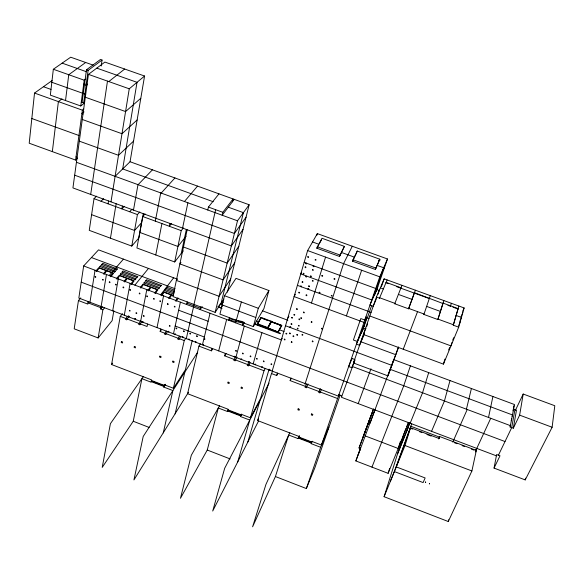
<?xml version="1.0" encoding="UTF-8"?>
<svg xmlns="http://www.w3.org/2000/svg" width="584" height="584" viewBox="0 0 584 584"><rect width="100%" height="100%" fill="white"/><g stroke="black" fill="none" stroke-linecap="round" stroke-linejoin="round"><path stroke-width="0.88" d="M52.107 80.555L34.529 93.068L29.2 143.219L75.599 160.067L77.628 158.286M93.199 65.138L70.693 57.203L53.334 69.262L50.341 95.126L80.753 105.981L84.206 103.244M52.341 151.628L58.385 101.601L61.97 98.893M65.525 100.543L68.751 74.723L85.68 62.488M496.524 455.046L494.057 468.091L525.213 479.909L552.128 427.254L554.8 405.734L523.198 394.032L515.38 410.377M80.753 105.981L84.22 80.198L85.614 79.147M82.088 102.295L86.476 69.788L100.448 59.495L102.054 60.057L101.2 66.028M75.599 160.067L82.373 110.172L83.789 109.04M83.702 102.864L88.118 70.365L102.054 60.057M115.106 176.332L130.057 161.739L144.569 76.029L104.886 62.079L88.432 74.372L72.934 187.924L231.359 245.944L243.01 229.446M90.695 194.428L107.478 81.103M525.213 479.909L525.483 478.135M80.804 297.898L78.446 300.563L74.197 328.821L98.156 337.953L112.121 320.638L113.843 310.79M177.083 279.064L98.55 249.864L83.658 265.961L78.825 298.052L338.399 396.127L339.092 394.47M96.594 196.144L94.017 198.662L89.25 230.344L131.765 246.083L138.861 237.973L143.299 213.759M88.184 301.585L87.79 304.089L78.446 300.563M89.965 302.257L95.039 270.217M108.062 203.809L108.514 200.954M99.82 266.735L100.813 265.421L115.515 271.188M110.982 201.86L129.246 88.805L144.569 76.029M101.711 264.632L102.696 263.326L117.355 269.071M110.456 238.199L116.143 203.743M104.572 307.768L102.879 309.797L100.718 308.98L106.456 274.487M98.156 337.953L102.879 309.797M122.392 206.035L121.91 208.889L124.363 206.313M510.445 425.196L510.124 426.992L513.336 428.196L519.636 415.144L523.198 394.032M114.595 272.253L115.559 270.932M116.435 270.129L117.399 268.808M112.697 310.849L118.275 278.911M513.336 428.196L516.46 410.224L513.329 409.055L513.015 410.844M120.246 274.37L121.202 273.035L135.97 278.831M122.071 272.232L123.02 270.91L137.736 276.677M514.898 409.639L511.73 427.59L498.429 455.206M133.488 210.101L137.985 184.639M510.124 426.992L514.497 404.544L393.726 359.627L355.86 460.937L388.119 473.325L408.618 422.663M131.765 246.083L137.422 214.576L139.81 211.97M511.248 420.714L511.569 418.918M513.628 407.406L513.92 405.756M143.445 376.498L110.412 423.67L102.222 467.382L133.247 421.254L141.919 378.673L151.052 382.184L151.533 379.87L111.573 364.54L120.26 316.367L122.45 313.63M124.29 315.229L130.123 283.349M145.051 213.883L142.686 216.503L136.919 247.988L174.674 261.968L183.332 250.894M135.079 279.911L136.014 278.568M136.853 277.75L137.787 276.414M155.322 221.139L160.731 192.91M143.883 283.203L144.81 281.853L159.644 287.671M145.635 281.028L146.555 279.685L161.337 285.481M140.62 321.397L146.818 289.591M155.76 254.967L161.921 223.555M147.562 324.018L147.066 326.507L120.26 316.367M169.886 223.431L169.316 226.263L171.557 223.592M158.797 288.773L159.702 287.416M160.498 286.576L161.388 285.226M164.498 290.905L165.396 289.54L174.536 292.956M157.008 327.587L163.571 295.862M166.185 288.7L167.068 287.343L174.521 290.124M488.523 417.458L492.903 396.514M185.77 338.34L184.259 340.574L160.162 331.457L160.68 328.974M174.674 261.968L181.237 230.636L183.434 227.942M182.58 228.074L187.895 202.772M181.208 253.602L186.332 229.519M187.157 229.753L172.915 296.555L215.153 312.352L223.891 299.103M168.134 331.792L168.25 331.267L168.871 331.5L168.754 332.033M410.114 422.327L397.105 455.221L384.089 496.714L448.271 521.527L471.901 470.967L476.77 448.417M475.975 449.439L475.683 450.768L490.728 418.283M173.47 333.807L180.398 302.162M174.828 334.325L174.945 333.8L175.565 334.033L175.448 334.559M163.257 432.926L172.893 390.565L163.717 387.046L164.228 384.739L173.412 388.265L185.405 369.767L192.224 340.465M186.646 304.498L187.23 301.906M207.773 209.999L208.43 207.072L218.963 193.866M182.332 337.158L182.456 336.632L183.04 336.858L182.923 337.384M173.412 388.265L184.259 340.574M193.99 304.439L215.635 209.685M186.289 338.654L194.1 304.476M188.581 339.523L188.698 338.997L189.326 339.231L189.201 339.757M448.271 521.527L448.68 519.767M175.12 413.91L184.873 372.037M200.757 306.965L200.151 309.549L202.195 306.571M232.374 201.83L233.052 198.954L222.847 212.306L222.168 215.226L234.242 199.37M195.304 342.063L195.428 341.538L196.049 341.771L195.925 342.297M200.4 343.859L198.932 346.115L187.581 393.696L228.198 409.282L227.585 411.567L218.306 408.004L207.247 450.03L180.463 498.291L191.318 455.228L219.613 405.712M202.458 344.764L210.043 313.25M466.426 409.194L471.405 388.513M202.845 344.91L202.969 344.385L203.561 344.611L203.436 345.129M215.153 312.352L237.491 220.796L249.149 204.75L130.057 161.739M221.037 303.439L243.404 212.656L228.293 207.181M224.504 295.716L219.942 314.141L253.317 326.617L263.932 308.578L268.917 290.525L235.994 278.356L224.504 295.716L258.31 308.286L268.917 290.525M198.932 346.115L211.43 350.845L212.043 348.385M227.41 292.124L249.149 204.75M218.686 350.896L226.636 319.463M228.943 320.324L229.6 317.754M265.275 368.38L264.012 370.731L224.709 355.868L225.344 353.408M235.615 322.821L241.374 301.986M234.199 356.758L234.337 356.233L234.965 356.474L234.826 356.992M243.251 322.857L242.572 325.427L244.426 322.353M235.899 357.401L244.243 326.054M475.617 451.979L476.34 450.41L439.73 436.569L439.212 438.54L410.508 427.685L396.281 466.901L425.137 477.953L423.123 482.581L394.375 471.558L411.698 423.823M240.988 359.321L241.126 358.802L241.754 359.036L241.615 359.562M253.317 326.617L258.31 308.286M256.923 324.558L278.166 332.208L280.371 333.311L280.137 333.734L254.42 324.127L254.661 323.711L256.923 324.558L260.851 317.711L266.727 319.893M450.001 380.556L444.431 400.96L431.547 431.328M257.398 324.244L261.194 317.477L271.231 321.215L271.086 321.718L267.516 328.026L257.398 324.244L261.194 317.477M248.602 362.197L248.748 361.678L249.339 361.905L249.193 362.423M253.179 363.927L261.917 332.661M254.931 364.591L255.077 364.073L255.712 364.314L255.566 364.832M237.732 461.886L249.784 420.086L240.462 416.509L241.104 414.231L250.441 417.815L260.559 398.412L269.1 369.139M366.037 328.113L363.365 334.471L443.439 364.131L458.688 327.171L464.112 307.943L384.148 278.845L376.432 297.059L353.415 362.963L387.922 375.862L398.609 347.166M267.516 328.026L271.231 321.215M267.815 328.142L271.458 321.58L281.51 325.325L271.385 321.828L267.815 328.142L277.962 331.924L281.51 325.325M451.914 342.567L450.972 345.889L369.818 316.002M261.749 367.168L261.902 366.65L262.53 366.891L262.384 367.409M250.441 417.815L264.012 370.731M443.439 364.131L444.899 359.08M277.962 331.924L267.888 327.887M458.688 327.171L453.286 325.193L458.856 306.031M453.286 325.193L458.155 308.6L443.081 303.111L442.92 303.512L414.479 292.693L414.326 293.102M247.85 442L259.909 400.661M268.406 320.521L281.751 325.777L270.845 321.711M269.399 370.059L269.553 369.541L270.151 369.767L269.998 370.285M289.854 432.547L265.968 484.34L252.602 526.797L275.414 476.537L288.708 435.029L298.125 438.642L298.862 436.394L257.632 420.575L271.465 373.548L272.706 371.183M272.173 371.11L307.629 250.58L317.338 233.607L387.484 258.975L376.045 291.876M316.827 235.345L317.338 233.607M271.465 373.548L276.692 375.519L277.422 373.088M316.798 248.2L321.981 238.272L344.392 246.382L339.494 256.449L316.798 248.2L318.543 245.083M450.454 306.257L451.352 303.3M311.469 303.001L325.558 257.106M428.692 372.636L422.531 392.769L410.158 423.247M339.282 394.441L337.567 398.544L290.153 380.615L290.905 378.184M384.089 496.714L405.019 445.534L410.508 427.685M406.771 430.985L409.756 422.779M403.989 433.299L397.697 453.352L408.618 426.444M339.494 256.449L344.392 246.382M400.478 441.168L398.179 448.468L365.285 435.941M388.119 473.325L389.681 468.397M443.081 303.111L437.832 319.587L443.855 300.57M304.979 384.184L343.567 263.654L352.283 246.244M352.51 261.172L357.233 251.032L379.797 259.201L375.373 269.472L352.51 261.172L356.386 253.23M356.773 252.441L357.233 251.032M346.407 315.9L361.635 270.231M410.413 365.839L403.756 385.739L371.964 467.12M275.414 476.537L306.344 488.56L320.652 447.293L311.192 443.665L311.958 441.416L321.434 445.052L329.807 424.809L340.165 395.025M437.847 319.543L423.904 314.44L430.299 295.635M375.373 269.472L379.797 259.201M321.434 445.052L337.567 398.544M338.399 396.127L379.775 276.831L387.484 258.975M373.344 297.212L383.075 269.195M361.489 333.092L363.204 328.157L365.511 329.011M366.825 317.462L363.584 326.777L357.357 341.472L353.415 340.005L360.781 318.565L364.788 320.047L366.153 316.835M374.819 294.738L376.622 289.569L378.994 290.43M362.737 330.135L367.19 317.331M367.358 317.864L371.606 305.644M354.911 359.934L341.436 397.273L496.298 455.79L496.86 454.615L499.999 455.797L494.057 468.091M366.737 326.434L367.613 323.923M377.994 294.241L379.731 289.277M381.461 286.518L384.148 278.845M376.432 297.059L379.498 298.183L379.644 297.76L394.894 303.351M355.86 460.937L360.591 447.906M358.182 454.775L360.518 448.351M375.03 409.537L370.125 423.086L368.613 422.509L373.541 408.983M387.922 375.862L398.463 347.049M358.218 403.617L370.971 368.76M414.479 292.693L408.559 308.819L394.718 303.753L394.872 303.33M400.828 288.189L400.982 287.781L386.082 282.357L385.936 282.766L388.418 283.671M360.525 448.556L359.043 447.986L373.424 409.158M363.788 435.372L370.555 416.786M408.559 308.819L415.385 290.212M362.839 437.584L372.351 412.253L373.84 412.822L375.059 409.581M359.043 447.986L368.613 422.509M359.664 450.461L360.532 448.162M403.237 349.239L417.545 311.637M423.904 314.44L424.064 314.024L408.712 308.41M394.74 303.768L401.953 285.328M404.325 432.474L406.004 428.32M406.676 426.656L408.355 422.502M458.155 308.6L457.995 309.002L452.965 307.169M390.47 480.997L394.565 470.938M306.344 488.56L314.827 467.879L329.033 427.035L320.652 447.293M462.725 311.308L464.112 307.943M461.053 316.849L462.784 312.644M459.776 321.456L461.44 317.419L456.111 315.469M448.643 349.991L449.665 347.509M452.724 340.092L453.731 337.661M458.739 325.5L460.075 322.258M353.415 362.963L354.809 359.62M354.809 360.372L351.758 367.708L348.663 366.548L352.086 358.415M364.27 334.106L359.576 345.327L356.43 344.151L364.445 325.215M379.498 298.183L387.126 279.933M364.277 333.5L360.832 341.728L395.879 354.736M376.549 298.387L373.227 306.235L369.986 305.045L377.833 286.722M311.192 443.665L312.236 441.234M439.73 436.569L438.708 438.942L439.234 436.985L410.727 426.203M452.761 442.103L467.222 409.486M321.361 389.594L319.974 392.944L318.703 392.47L320.346 388.55M299.388 435.671L298.307 438.08L311.382 443.103M298.125 438.642L299.198 436.233M308.023 383.892L306.337 387.791L305.074 387.309L306.498 383.98M512.051 416.224L512.635 415.005L390.221 369.344M290.153 380.615L291.35 378.191M258.471 421.137L212.715 511.036L224.687 468.244L269.049 383.119M257.632 420.575L258.464 418.954M276.692 375.519L277.517 373.921M241.455 414.384L240.623 415.939L227.738 410.997L228.592 409.457M282.203 338.333L281.342 339.932L83.658 265.961M240.462 416.509L241.71 414.18M287.627 318.579L288.912 316.221M278.094 332.464L281.824 325.522M295.373 294.27L294.095 296.592L363.978 322.39M319.39 243.557L321.558 239.688M250.083 362.664L248.521 365.92L247.273 365.445L249.142 361.649M301.643 272.356L300.76 273.933L371.752 299.957M237.002 357.065L235.089 360.839L233.848 360.372L235.44 357.131M224.709 355.868L226.11 353.539M188.515 392.207L133.94 479.917L143.204 436.46L197.669 352.247M211.43 350.845L212.401 349.312M222.38 305.833L221.007 308.002L218.212 306.819M218.628 306.272L219.526 304.906M165.316 384.25L163.849 386.469L151.168 381.608M163.717 387.046L165.192 384.827M230.687 278.948L219.073 296.292L176.361 280.4L177.434 278.977M234.71 262.8L223.081 279.875L179.879 263.888L180.96 262.486M180.733 336.457L179.003 339.625L177.777 339.158L179.398 336.158M238.812 246.302L227.169 263.099L183.478 247.01M167.418 331.632L165.776 334.625L164.549 334.157L166.309 331.011M246.054 217.197L234.396 233.469L74.672 175.2M160.162 331.457L161.688 329.332M177.419 298.03L175.565 300.942L176.2 301.183L178.186 298.081M111.573 364.54L112.654 363.117M141.664 321.696L139.846 324.813L138.62 324.354L140.832 320.733M160.688 294.781L173.652 277.787M128.969 316.251L126.721 319.849L125.502 319.39L127.363 316.294M186.07 236.228L177.923 246.463L139.773 232.41M134.868 285.123L148.482 268.428M100.718 308.98L102.426 306.943M184.434 201.517L197.531 186.106M109.193 275.517L123.45 259.121M141.693 222.519L134.568 230.49L91.608 214.664M161.213 193.078L174.93 177.945M129.663 211.729L132.079 209.138M138.101 184.683L152.439 169.82M101.032 201.239L103.58 198.699M133.546 141.124L118.508 155.3L79.322 141.16M137.123 119.975L121.99 133.721L82.278 119.479M140.795 98.287L125.575 111.559L85.315 97.229M84.023 111.894L81.906 113.603L83.023 114.004M108.799 81.57L124.684 69.036M86.111 85.147L87.498 84.089M85.06 83.22L83.665 84.278L86.921 85.432M378.374 260.566L379.782 259.668L380.045 260.165M96.783 68.138L137.021 82.315L122.691 168.929L213.24 201.736M86.476 69.788L88.118 70.365M62.145 63.145L86.658 71.803M88.432 74.372L129.246 88.805M53.334 69.262L84.22 80.198M51.83 82.293L85.709 94.338M43.45 86.724L51.012 89.418M81.285 102.003L84.505 103.156M34.529 93.068L82.373 110.172M31.828 118.523L78.935 135.495M312.557 241.973L318.974 244.302M341.531 252.485L354.466 257.172M377.176 265.413L383.688 267.771M76.037 156.826L77.124 157.22M208.43 207.072L222.847 212.306M317.221 246.769L339.946 255.018M352.977 259.749L375.855 268.056M76.438 162.279L237.491 220.796M307.629 250.58L379.775 276.831M396.697 286.678L428.474 298.256M447.943 305.344L450.454 306.257M380.345 287.824L383.367 288.927M398.397 294.409L412.019 299.38M426.634 306.403L440.416 311.433M304.162 262.347L375.731 288.481M438.015 319.127L453.454 324.777M94.017 198.662L137.422 214.576M142.686 216.503L181.237 230.636M297.402 285.35L371.088 312.367M365.752 317.273L368.964 318.455M262.544 310.849L287.861 320.258M285.51 325.755L391.871 365.38M263.567 318.915L267.742 320.477M519.636 415.144L552.128 427.254M222.825 305.155L220.007 304.096L255.792 317.506M91.44 257.544L175.149 288.766M217.825 306.782L222.015 308.345M256.04 321.047L258.449 321.945M279.539 329.821L284.058 331.5M101.755 264.369L116.479 269.866M122.114 271.969L136.904 277.488M145.686 280.765L160.549 286.321M166.236 288.438L174.528 291.54M351.524 358.299L354.641 359.459M257.537 323.733L267.662 327.514M99.864 266.479L114.639 271.998M120.289 274.108L135.13 279.648M143.934 282.941L158.848 288.511M164.557 290.642L173.711 294.066M173.652 295.57L163.651 291.832L161.133 295.541L161.724 295.767L164.067 292.292L171.046 294.898L168.849 297.84L168.732 298.387L169.367 298.628L171.674 295.132L173.222 295.708M186.938 303.206L200.458 308.264M352.196 366.445L510.715 425.765M178.638 310.199L208.116 321.258M81.212 282.174L505.014 441.541M175.171 326.025L204.327 337.012M338.822 394.923L341.852 396.069M87.987 302.841L100.93 307.731M454.461 442.745L457.009 443.709M462.105 445.629L464.645 446.592M471.441 449.162L473.989 450.125M410.136 428.13L412.654 429.087M419.378 431.627L421.904 432.583M426.94 434.489L431.145 436.08M405.019 445.534L471.901 470.967M151.417 380.447L164.097 385.316M228.045 409.851L240.944 414.801M298.679 436.956L311.761 441.978M151.292 381.024L163.973 385.893M227.891 410.428L240.783 415.37M298.49 437.518L311.571 442.541M133.247 421.254L149.088 427.415M207.247 450.03L230.111 458.922M229.162 318.762L229.118 320.127L243.075 323.054L243.134 321.689L229.162 318.762M289.664 333.092L289.627 333.676L290.299 333.807L290.343 333.223L289.664 333.092M290.08 326.777L290.036 327.368L290.715 327.507L290.752 326.916L290.08 326.777M296.928 334.566L296.891 335.15L297.563 335.289L297.606 334.705L296.928 334.566M297.365 328.259L297.329 328.843L298.008 328.982L298.044 328.391L297.365 328.259M291.197 323.77L291.146 324.354L291.825 324.507L291.876 323.916L291.197 323.77M291.759 317.411L291.708 318.01L292.387 318.156L292.438 317.565L291.759 317.411M298.497 325.368L298.446 325.952L299.125 326.106L299.176 325.514L298.497 325.368M299.088 319.01L299.03 319.601L299.709 319.747L299.767 319.156L299.088 319.01M95.185 276.597L95.097 277.144L95.681 277.363L95.769 276.816L95.185 276.597M96.134 270.626L96.046 271.188L96.637 271.407L99.229 268.056L106.113 270.626L103.638 273.436L103.543 273.991L104.171 274.224L106.733 270.859L112.822 273.137L110.376 275.955L110.281 276.509L110.909 276.743L113.646 273.144L98.849 267.611L96.134 270.626M319.28 292.255L319.185 292.861L319.879 293.037L319.981 292.431L319.28 292.255M321.966 275.524L321.872 276.144L322.572 276.327L322.675 275.706L321.966 275.524M102.66 279.393L102.565 279.948L103.193 280.181L103.28 279.627L102.66 279.393M109.369 281.911L109.274 282.459L109.901 282.692L109.996 282.145L109.369 281.911M331.376 295.343L331.274 295.957L331.975 296.132L332.077 295.526L331.376 295.343M334.194 278.619L334.092 279.24L334.793 279.415L334.902 278.794L334.194 278.619M115.661 284.269L115.566 284.817L116.15 285.036L116.245 284.488L115.661 284.269M116.691 278.32L116.596 278.875L117.187 279.094L119.698 275.706L126.611 278.291L124.224 281.138L124.129 281.692L124.757 281.926L127.239 278.524L133.356 280.809L130.998 283.671L130.896 284.226L131.524 284.459L134.174 280.816L119.304 275.261L116.691 278.32M123.166 287.08L123.063 287.635L123.691 287.868L123.793 287.313L123.166 287.08M129.903 289.606L129.809 290.16L130.429 290.394L130.531 289.846L129.903 289.606M121.428 341.516L121.238 342.516L122.436 342.976L122.625 341.976L121.428 341.516M128.407 316.075L128.312 316.608L128.925 316.842L129.028 316.309L128.407 316.075M129.473 310.345L129.371 310.878L129.991 311.111L130.093 310.578L129.473 310.345M139.364 293.153L139.262 293.701L139.846 293.927L139.956 293.372L139.364 293.153M140.488 287.226L140.386 287.781L140.978 288L143.401 284.569L150.351 287.16L148.066 290.058L147.956 290.613L148.584 290.847L150.979 287.401L157.125 289.693L154.869 292.606L154.76 293.161L155.388 293.394L157.935 289.693L142.992 284.109L140.488 287.226M135.05 318.587L134.948 319.112L135.561 319.346L135.663 318.82L135.05 318.587M136.138 312.856L136.035 313.389L136.656 313.623L136.758 313.09L136.138 312.856M134.342 346.436L134.145 347.436L135.349 347.889L135.546 346.896L134.342 346.436M146.905 295.978L146.796 296.526L147.423 296.767L147.533 296.219L146.905 295.978M142.496 321.397L142.394 321.93L142.97 322.149L143.08 321.616L142.496 321.397M143.62 315.674L143.511 316.207L144.095 316.433L144.204 315.9L143.62 315.674M153.68 298.519L153.57 299.066L154.198 299.307L154.315 298.76L153.68 298.519M160.031 300.906L159.921 301.446L160.512 301.673L160.622 301.125L160.031 300.906M167.608 303.746L167.491 304.286L168.126 304.527L168.236 303.979L167.608 303.746M159.863 356.152L159.651 357.145L160.855 357.605L161.067 356.612L159.863 356.152M169.47 325.565L169.36 326.098L169.98 326.332L170.097 325.806L169.47 325.565M174.412 306.293L174.295 306.841L174.93 307.075L175.047 306.534L174.412 306.293M176.193 328.106L176.076 328.631L176.704 328.872L176.821 328.339L176.193 328.106M172.886 361.116L172.667 362.102L173.871 362.562L174.098 361.576L172.886 361.116M183.734 330.945L183.617 331.478L184.208 331.697L184.325 331.172L183.734 330.945M190.012 333.311L189.888 333.844L190.515 334.077L190.639 333.552L190.012 333.311M196.764 335.858L196.64 336.391L197.261 336.625L197.392 336.099L196.764 335.858M204.334 338.713L204.21 339.246L204.802 339.465L204.926 338.939L204.334 338.713M235.827 350.59L235.688 351.123L236.323 351.356L236.462 350.831L235.827 350.59M228.074 382.126L227.811 383.111L229.037 383.579L229.3 382.593L228.074 382.126M242.645 353.167L242.506 353.692L243.141 353.926L243.28 353.4L242.645 353.167M241.287 387.163L241.017 388.141L242.243 388.608L242.521 387.63L241.287 387.163M250.295 356.05L250.149 356.576L250.748 356.802L250.894 356.276L250.295 356.05M256.661 358.445L256.507 358.97L257.15 359.211L257.296 358.685L256.661 358.445M263.508 361.029L263.355 361.554L263.99 361.795L264.143 361.27L263.508 361.029M271.188 363.927L271.034 364.452L271.633 364.679L271.786 364.153L271.188 363.927M303.359 273.283L303.184 273.874L303.87 274.13L304.045 273.531L303.359 273.283M305.257 266.873L305.082 267.472L305.761 267.72L305.943 267.129L305.257 266.873M284.401 339.151L284.24 339.691L284.897 339.932L285.058 339.392L284.401 339.151M286.138 333.281L285.978 333.829L286.635 334.077L286.795 333.53L286.138 333.281M298.971 292.248L298.804 292.832L299.475 293.073L299.643 292.496L298.971 292.248M300.826 285.999L300.651 286.583L301.329 286.832L301.505 286.248L300.826 285.999M310.703 275.976L310.527 276.568L311.206 276.816L311.389 276.225L310.703 275.976M312.63 269.574L312.455 270.166L313.133 270.421L313.316 269.823L312.63 269.574M291.416 341.771L291.255 342.312L291.905 342.56L292.066 342.012L291.416 341.771M293.183 335.909L293.015 336.457L293.672 336.705L293.84 336.158L293.183 335.909M306.22 294.92L306.045 295.497L306.724 295.745L306.899 295.168L306.22 294.92M308.111 288.678L307.929 289.262L308.608 289.511L308.783 288.927L308.111 288.678M305.921 263.121L305.739 263.72L306.425 263.975L306.607 263.377L305.921 263.121M307.921 256.661L307.731 257.259L308.418 257.515L308.608 256.916L307.921 256.661M313.294 265.888L313.104 266.486L313.791 266.742L313.98 266.143L313.294 265.888M315.323 259.435L315.134 260.033L315.82 260.289L316.01 259.69L315.323 259.435M298.176 408.822L297.862 409.793L299.103 410.267L299.417 409.296L298.176 408.822M311.586 413.925L311.265 414.896L312.506 415.37L312.834 414.399L311.586 413.925M425.466 482.004L425.678 482.355L425.466 482.004M429.371 483.501L429.583 483.851L429.371 483.501M294.132 314.433L293.891 314.966L294.526 315.272L294.774 314.747L294.132 314.433M296.781 308.717L296.533 309.25L297.176 309.564L297.417 309.031L296.781 308.717M301.008 317.784L300.767 318.309L301.402 318.616L301.651 318.09L301.008 317.784M303.687 312.082L303.432 312.608L304.074 312.922L304.33 312.389L303.687 312.082M223.059 302.045L221.935 303.753L223.059 302.045M302.359 281.634L302.016 282.138L302.622 282.525L302.965 282.028L302.359 281.634M306.074 276.203L305.724 276.714L306.337 277.108L306.68 276.597L306.074 276.203M308.921 285.853L308.571 286.357L309.184 286.751L309.527 286.248L308.921 285.853M312.659 280.444L312.316 280.955L312.922 281.349L313.272 280.838L312.659 280.444M302.278 334.442L301.943 334.909L302.534 335.289L302.87 334.822L302.278 334.442M311.476 321.609L311.141 322.083L311.732 322.47L312.075 321.996L311.476 321.609M312.528 341.027L312.192 341.494L312.783 341.874L313.119 341.406L312.528 341.027M321.835 328.274L321.485 328.748L322.083 329.128L322.426 328.653L321.835 328.274M384.33 267.968L384.119 267.574L384.33 267.968"/></g></svg>
